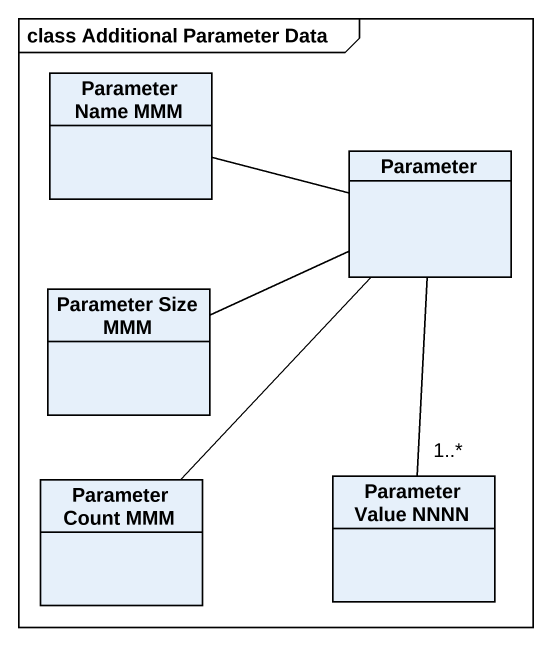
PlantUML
@startuml
mainframe class Additional Parameter Data
hide circle
hide empty members
class "Parameter Name MMM" as Parameter_Name_MMM
class Parameter
class "Parameter Size MMM" as Parameter_Size_MMM
class "Parameter Count MMM" as Parameter_Count_MMM
class "Parameter Value NNNN" as Parameter_Value_NNNN
Parameter -left- Parameter_Name_MMM
Parameter -left- Parameter_Size_MMM
Parameter -- Parameter_Count_MMM
Parameter -- "1..*" Parameter_Value_NNNN
@enduml
